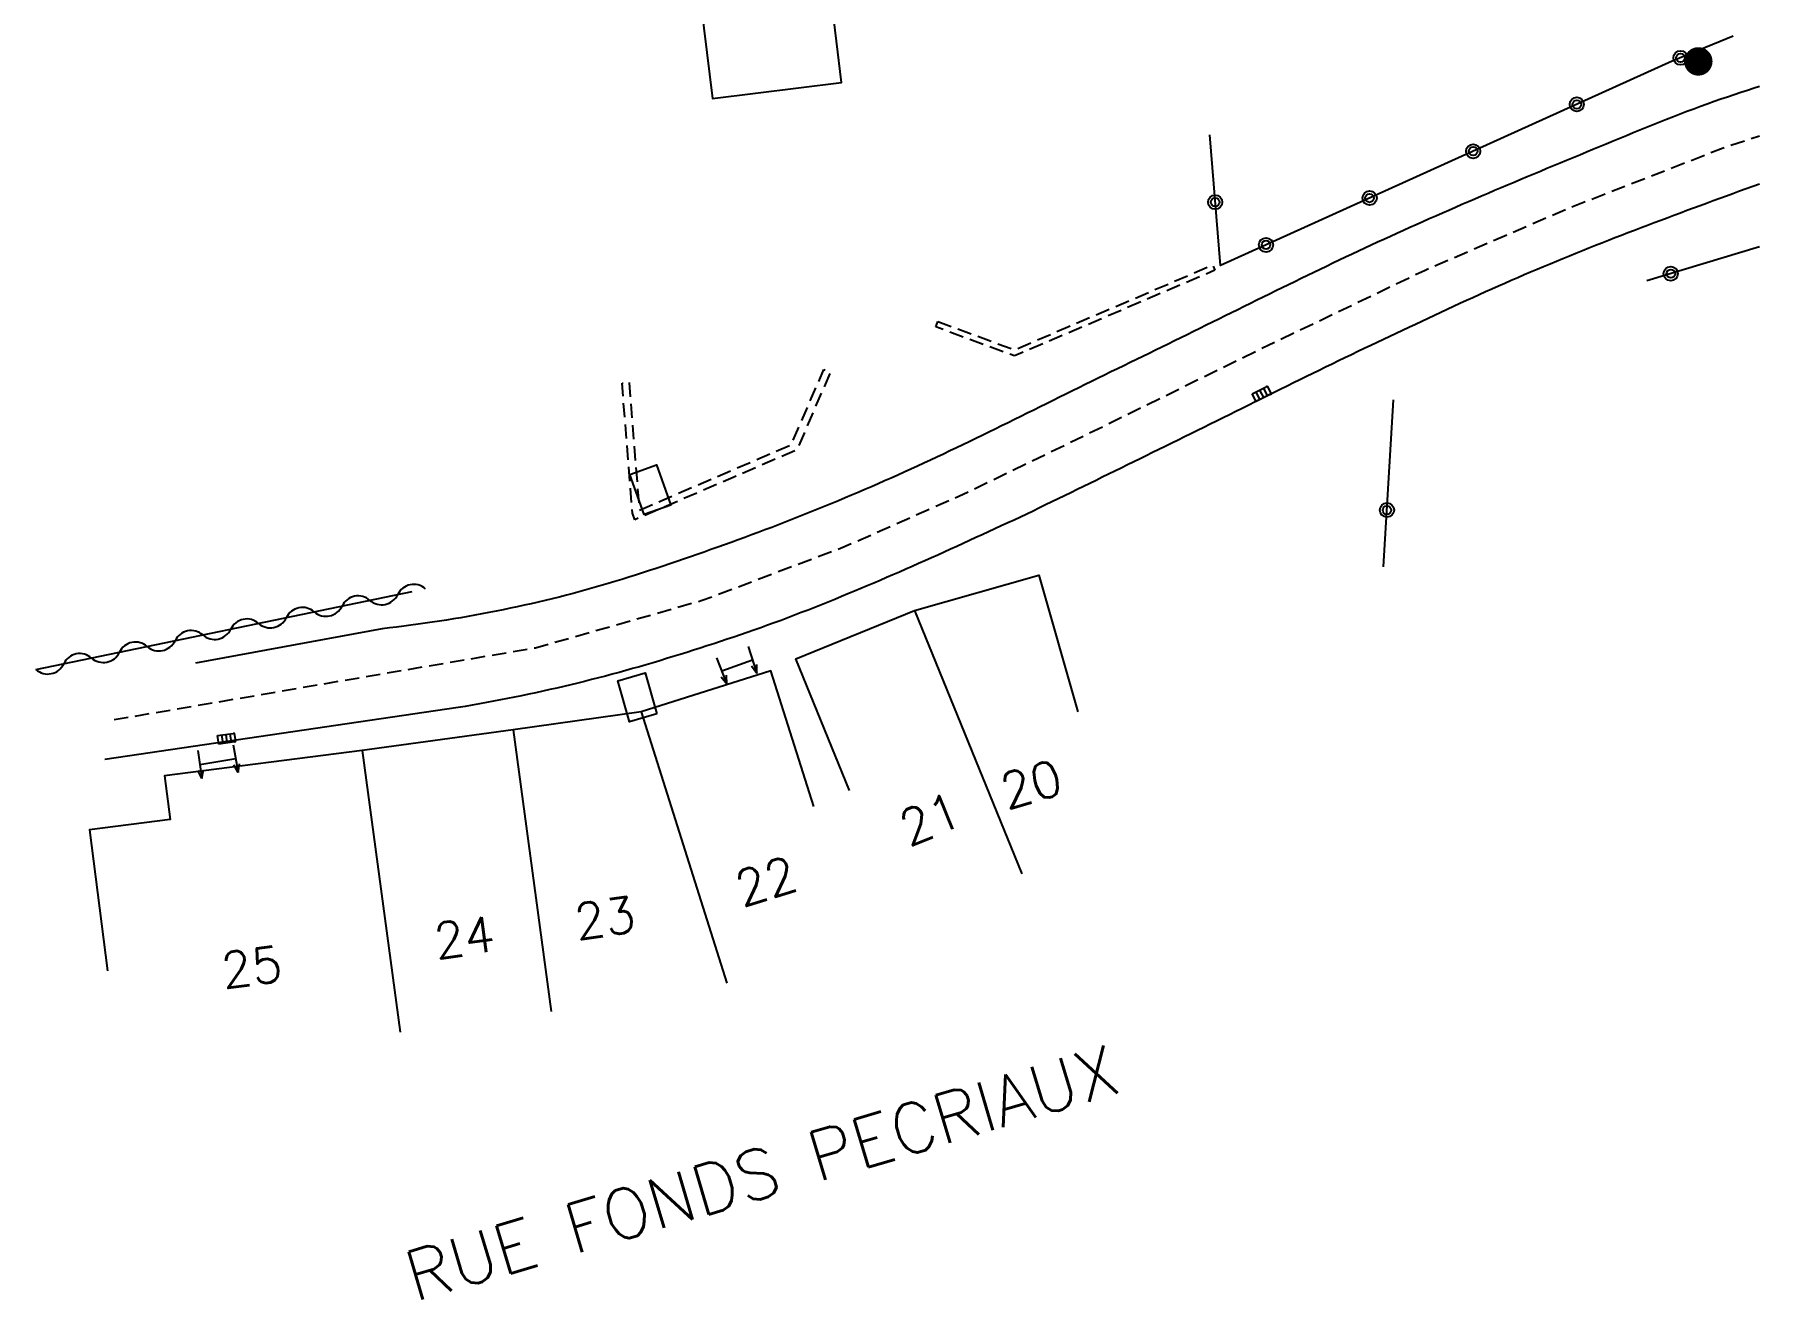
# Model space of a CAD drawing. Header units: millimetres. Extents: x 139000 to 140001, y 128999 to 130000.
# Drawn here: x 139939.3 to 140000, y 129463.8 to 129508.3 of the extents above; entities that cross this region are included whole.
import ezdxf
from ezdxf.enums import TextEntityAlignment as Align

# ---------------------------------------------------------------- set-up
doc = ezdxf.new("R2010")
doc.units = ezdxf.units.MM
doc.linetypes.add('DASHED', pattern=[0.75, 0.5, -0.25])
doc.layers.get('0').update_dxf_attribs({"linetype": 'CONTINUOUS'})
for name, color, linetype in [('W0001', 6, 'DASHED'), ('W0008', 7, 'CONTINUOUS'), ('W0100', 7, 'CONTINUOUS'), ('W0105', 7, 'CONTINUOUS'), ('W0112', 1, 'DASHED'), ('W0310', 3, 'CONTINUOUS'), ('W0322', 7, 'CONTINUOUS'), ('W0400', 7, 'CONTINUOUS'), ('W0989', 7, 'CONTINUOUS'), ('W0991', 7, 'CONTINUOUS'), ('W1102', 7, 'CONTINUOUS'), ('W1471', 7, 'CONTINUOUS'), ('W1473', 7, 'CONTINUOUS')]:
    doc.layers.add(name, color=color, linetype=linetype)
doc.styles.get("Standard").update_dxf_attribs({"font": 'romans.shx', "width": 0.85})

# ---------------------------------------------------------------- blocks, each defined once
blk = doc.blocks.new('T1471')
at = {"color": 0, "linetype": 'Continuous', "flags": 128}
blk.add_lwpolyline([(-0.75, -0.5), (-0.75, 0.5), (0.75, 0.5), (0.75, -0.5), (-0.75, -0.5)], dxfattribs=at)
blk = doc.blocks.new('T400')
for p, q in [((-0.15, 0.3), (0.15, 0.3)), ((-0.15, -0.25), (-0.15, 0.3)), ((-0.15, 0.15), (0.15, 0.15)), ((-0.15, 0), (0.15, 0)), ((0.15, 0.3), (0.15, -0.25)), ((-0.15, -0.15), (0.15, -0.15)), ((-0.15, -0.25), (-0.15, -0.3)), ((-0.15, -0.3), (0.15, -0.3)), ((0.15, -0.3), (0.15, -0.25))]:
    blk.add_line(p, q)
blk = doc.blocks.new('t105o')
for p, q in [((-0.5, 0), (0.5, 0)), ((0.5, 0), (0.2, 0.1)), ((0.5, 0), (0.2, -0.1))]:
    blk.add_line(p, q)
blk = doc.blocks.new('t322o')
at = {"color": 0, "linetype": 'Continuous'}
for radius in [0.25, 0.15]:
    blk.add_circle((0, 0), radius, dxfattribs=at)
blk = doc.blocks.new('t310o')
at = {"color": 0, "linetype": 'Continuous'}
for centre, start, end in [((-0.5, 0.375), 216.8699, 323.1304), ((0.5, -0.375), 36.8699, 143.1303)]:
    blk.add_arc(centre, 0.625, start, end, dxfattribs=at)
blk = doc.blocks.new('T1473')
at = {"color": 0, "linetype": 'Continuous', "const_width": 0.5, "flags": 128}
blk.add_lwpolyline([(-0.25, 0, 1), (0.25, 0, 1)], format="xyb", close=True, dxfattribs=at)

msp = doc.modelspace()

# ---------------------------------------------------------------- linework, layer by layer
at = {"layer": 'W0001', "flags": 128}
msp.add_lwpolyline([(139942.1, 129484.173), (139951.317, 129485.75), (139956.929, 129486.701), (139962.796, 129488.372), (139967.745, 129490.234), (139972.134, 129492.172), (139977.013, 129494.543), (139982.426, 129497.206), (139988.238, 129499.987), (139993.26, 129502.155), (139998.726, 129504.285), (140000, 129504.704)], dxfattribs=at)
at = {"layer": 'W0008', "flags": 128}
for points in [[(140000, 129506.444), (139999.807, 129506.382), (139999.573, 129506.305), (139999.339, 129506.228), (139999.105, 129506.149), (139998.871, 129506.07), (139998.637, 129505.99), (139998.404, 129505.909), (139998.164, 129505.824), (139997.924, 129505.738), (139997.685, 129505.649), (139997.446, 129505.56), (139997.208, 129505.469), (139996.97, 129505.377), (139996.733, 129505.284), (139996.496, 129505.19), (139996.26, 129505.095), (139996.024, 129504.999), (139995.788, 129504.903), (139995.552, 129504.806), (139995.316, 129504.709), (139995.081, 129504.612), (139994.845, 129504.514), (139994.61, 129504.417), (139994.375, 129504.319), (139994.139, 129504.222), (139993.908, 129504.127), (139993.676, 129504.031), (139993.445, 129503.936), (139993.214, 129503.84), (139992.983, 129503.745), (139992.752, 129503.649), (139992.521, 129503.553), (139992.29, 129503.457), (139992.059, 129503.36), (139991.828, 129503.264), (139991.598, 129503.167), (139991.367, 129503.07), (139991.137, 129502.973), (139990.906, 129502.875), (139990.676, 129502.778), (139990.446, 129502.68), (139990.216, 129502.581), (139989.986, 129502.483), (139989.756, 129502.384), (139989.527, 129502.285), (139989.297, 129502.185), (139989.068, 129502.085), (139988.839, 129501.985), (139988.61, 129501.885), (139988.381, 129501.784), (139988.152, 129501.682), (139987.924, 129501.58), (139987.695, 129501.478), (139987.467, 129501.375), (139987.239, 129501.272), (139987.012, 129501.169), (139986.786, 129501.065), (139986.56, 129500.962), (139986.335, 129500.857), (139986.11, 129500.753), (139985.885, 129500.648), (139985.661, 129500.542), (139985.437, 129500.436), (139985.212, 129500.33), (139984.988, 129500.223), (139984.764, 129500.116), (139984.541, 129500.009), (139984.317, 129499.901), (139984.094, 129499.793), (139983.87, 129499.685), (139983.647, 129499.576), (139983.424, 129499.467), (139983.201, 129499.359), (139982.978, 129499.249), (139982.756, 129499.14), (139982.533, 129499.031), (139982.31, 129498.921), (139982.088, 129498.811), (139981.865, 129498.702), (139981.643, 129498.592), (139981.42, 129498.482), (139981.198, 129498.372), (139980.975, 129498.262), (139980.753, 129498.152), (139980.53, 129498.042), (139980.308, 129497.932), (139980.086, 129497.822), (139979.863, 129497.712), (139979.64, 129497.603), (139979.418, 129497.493), (139979.195, 129497.384), (139978.972, 129497.274), (139978.75, 129497.165), (139978.527, 129497.056), (139978.304, 129496.947), (139978.081, 129496.839), (139977.857, 129496.73), (139977.634, 129496.622), (139977.407, 129496.512), (139977.179, 129496.402), (139976.952, 129496.291), (139976.726, 129496.18), (139976.499, 129496.069), (139976.272, 129495.957), (139976.046, 129495.845), (139975.819, 129495.734), (139975.593, 129495.622), (139975.366, 129495.509), (139975.14, 129495.397), (139974.914, 129495.285), (139974.687, 129495.173), (139974.461, 129495.061), (139974.235, 129494.949), (139974.008, 129494.837), (139973.782, 129494.725), (139973.555, 129494.613), (139973.328, 129494.502), (139973.101, 129494.391), (139972.875, 129494.28), (139972.647, 129494.169), (139972.42, 129494.059), (139972.193, 129493.949), (139971.965, 129493.839), (139971.737, 129493.73), (139971.509, 129493.622), (139971.281, 129493.513), (139971.052, 129493.406), (139970.824, 129493.299), (139970.594, 129493.193), (139970.365, 129493.087), (139970.135, 129492.982), (139969.905, 129492.877), (139969.675, 129492.774), (139969.444, 129492.671), (139969.213, 129492.569), (139968.981, 129492.467), (139968.749, 129492.366), (139968.517, 129492.266), (139968.285, 129492.167), (139968.052, 129492.068), (139967.819, 129491.97), (139967.586, 129491.872), (139967.352, 129491.775), (139967.119, 129491.679), (139966.885, 129491.584), (139966.65, 129491.489), (139966.416, 129491.395), (139966.181, 129491.301), (139965.946, 129491.208), (139965.711, 129491.117), (139965.475, 129491.025), (139965.239, 129490.935), (139965.003, 129490.845), (139964.766, 129490.756), (139964.529, 129490.668), (139964.292, 129490.58), (139964.054, 129490.494), (139963.816, 129490.408), (139963.578, 129490.323), (139963.339, 129490.238), (139963.099, 129490.153), (139962.859, 129490.069), (139962.62, 129489.985), (139962.38, 129489.901), (139962.139, 129489.818), (139961.899, 129489.736), (139961.659, 129489.654), (139961.418, 129489.573), (139961.177, 129489.493), (139960.935, 129489.413), (139960.694, 129489.335), (139960.452, 129489.257), (139960.21, 129489.181), (139959.967, 129489.105), (139959.724, 129489.031), (139959.481, 129488.958), (139959.238, 129488.886), (139958.993, 129488.816), (139958.749, 129488.747), (139958.504, 129488.679), (139958.258, 129488.613), (139958.013, 129488.548), (139957.766, 129488.486), (139957.519, 129488.425), (139957.272, 129488.365), (139957.026, 129488.307), (139956.779, 129488.251), (139956.531, 129488.195), (139956.284, 129488.141), (139956.036, 129488.089), (139955.788, 129488.037), (139955.54, 129487.988), (139955.291, 129487.939), (139955.043, 129487.892), (139954.794, 129487.846), (139954.545, 129487.801), (139954.295, 129487.758), (139954.045, 129487.716), (139953.796, 129487.676), (139953.545, 129487.637), (139953.295, 129487.599), (139953.045, 129487.563), (139952.794, 129487.527), (139952.543, 129487.494), (139952.291, 129487.461), (139952.04, 129487.43), (139951.788, 129487.401), (139951.536, 129487.372), (139944.969, 129486.159)], [(140000, 129503.01), (139999.995, 129503.008), (139999.763, 129502.924), (139999.531, 129502.84), (139999.299, 129502.756), (139999.067, 129502.671), (139998.835, 129502.586), (139998.603, 129502.501), (139998.371, 129502.416), (139998.14, 129502.33), (139997.908, 129502.245), (139997.676, 129502.159), (139997.445, 129502.074), (139997.215, 129501.988), (139996.984, 129501.902), (139996.753, 129501.816), (139996.523, 129501.729), (139996.292, 129501.642), (139996.062, 129501.555), (139995.832, 129501.468), (139995.602, 129501.38), (139995.372, 129501.291), (139995.142, 129501.202), (139994.913, 129501.113), (139994.683, 129501.024), (139994.454, 129500.934), (139994.225, 129500.843), (139993.996, 129500.752), (139993.768, 129500.661), (139993.539, 129500.569), (139993.311, 129500.476), (139993.083, 129500.383), (139992.855, 129500.29), (139992.628, 129500.196), (139992.4, 129500.101), (139992.173, 129500.006), (139991.946, 129499.91), (139991.719, 129499.813), (139991.491, 129499.715), (139991.264, 129499.616), (139991.038, 129499.517), (139990.811, 129499.417), (139990.585, 129499.317), (139990.36, 129499.216), (139990.134, 129499.114), (139989.909, 129499.012), (139989.684, 129498.91), (139989.459, 129498.807), (139989.234, 129498.703), (139989.009, 129498.599), (139988.785, 129498.495), (139988.561, 129498.391), (139988.337, 129498.286), (139988.113, 129498.181), (139987.889, 129498.076), (139987.665, 129497.97), (139987.441, 129497.865), (139987.218, 129497.759), (139986.994, 129497.653), (139986.77, 129497.547), (139986.547, 129497.441), (139986.319, 129497.333), (139986.092, 129497.225), (139985.865, 129497.116), (139985.638, 129497.007), (139985.412, 129496.898), (139985.185, 129496.788), (139984.959, 129496.679), (139984.732, 129496.568), (139984.506, 129496.458), (139984.28, 129496.347), (139984.054, 129496.237), (139983.829, 129496.126), (139983.603, 129496.014), (139983.377, 129495.903), (139983.151, 129495.792), (139982.926, 129495.68), (139982.7, 129495.568), (139982.475, 129495.457), (139982.249, 129495.345), (139982.024, 129495.233), (139981.798, 129495.121), (139981.573, 129495.009), (139981.348, 129494.897), (139981.122, 129494.786), (139980.897, 129494.674), (139980.671, 129494.562), (139980.446, 129494.451), (139980.22, 129494.339), (139979.994, 129494.228), (139979.768, 129494.117), (139979.543, 129494.006), (139979.317, 129493.895), (139979.091, 129493.784), (139978.865, 129493.674), (139978.643, 129493.566), (139978.422, 129493.457), (139978.2, 129493.349), (139977.979, 129493.24), (139977.758, 129493.132), (139977.537, 129493.023), (139977.316, 129492.914), (139977.094, 129492.805), (139976.873, 129492.696), (139976.652, 129492.588), (139976.431, 129492.479), (139976.21, 129492.37), (139975.988, 129492.262), (139975.767, 129492.154), (139975.545, 129492.046), (139975.324, 129491.938), (139975.102, 129491.831), (139974.88, 129491.724), (139974.658, 129491.617), (139974.435, 129491.511), (139974.213, 129491.405), (139973.99, 129491.299), (139973.767, 129491.194), (139973.544, 129491.09), (139973.32, 129490.986), (139973.097, 129490.883), (139972.873, 129490.78), (139972.65, 129490.677), (139972.426, 129490.574), (139972.203, 129490.472), (139971.979, 129490.369), (139971.755, 129490.267), (139971.531, 129490.166), (139971.307, 129490.064), (139971.082, 129489.963), (139970.858, 129489.863), (139970.633, 129489.762), (139970.409, 129489.662), (139970.184, 129489.563), (139969.958, 129489.464), (139969.733, 129489.365), (139969.507, 129489.267), (139969.282, 129489.169), (139969.056, 129489.072), (139968.829, 129488.975), (139968.603, 129488.879), (139968.376, 129488.784), (139968.149, 129488.689), (139967.922, 129488.594), (139967.695, 129488.5), (139967.46, 129488.404), (139967.225, 129488.309), (139966.989, 129488.215), (139966.754, 129488.121), (139966.518, 129488.028), (139966.282, 129487.936), (139966.045, 129487.845), (139965.808, 129487.755), (139965.57, 129487.666), (139965.332, 129487.578), (139965.094, 129487.491), (139964.855, 129487.406), (139964.616, 129487.322), (139964.376, 129487.239), (139964.141, 129487.159), (139963.905, 129487.079), (139963.67, 129487), (139963.434, 129486.921), (139963.198, 129486.843), (139962.962, 129486.766), (139962.725, 129486.69), (139962.489, 129486.614), (139962.252, 129486.539), (139962.014, 129486.464), (139961.777, 129486.391), (139961.539, 129486.318), (139961.302, 129486.246), (139961.063, 129486.175), (139960.825, 129486.105), (139960.586, 129486.036), (139960.347, 129485.968), (139960.108, 129485.901), (139959.868, 129485.835), (139959.628, 129485.77), (139959.388, 129485.706), (139959.147, 129485.644), (139958.902, 129485.581), (139958.657, 129485.519), (139958.412, 129485.459), (139958.166, 129485.4), (139957.92, 129485.341), (139957.674, 129485.284), (139957.428, 129485.228), (139957.181, 129485.173), (139956.935, 129485.119), (139956.688, 129485.066), (139956.44, 129485.015), (139956.193, 129484.964), (139955.945, 129484.914), (139955.697, 129484.866), (139955.449, 129484.818), (139955.201, 129484.772), (139954.952, 129484.727), (139954.704, 129484.682), (139954.455, 129484.639), (139954.205, 129484.597), (139941.769, 129482.775)]]:
    msp.add_lwpolyline(points, dxfattribs=at)
at = {"layer": 'W0100', "flags": 128}
for points in [[(139962.543, 129510.983), (139963.155, 129506.021), (139967.699, 129506.581), (139967.339, 129509.502), (139974.301, 129510.36), (139973.689, 129515.322)], [(139967.974, 129481.682), (139966.088, 129486.312), (139970.27, 129488.015), (139974.642, 129489.257), (139976.008, 129484.447)], [(139963.481, 129485.886), (139964.561, 129486.272)], [(139966.717, 129481.118), (139965.213, 129485.887), (139960.649, 129484.447), (139956.138, 129483.813), (139950.828, 129483.093), (139943.869, 129482.203), (139944.066, 129480.663), (139941.229, 129480.3), (139941.864, 129475.341)], [(139945.121, 129482.594), (139946.377, 129482.801)]]:
    msp.add_lwpolyline(points, dxfattribs=at)
at = {"layer": 'W0112', "flags": 128}
for points in [[(139971.088, 129498.177), (139973.78, 129497.181), (139980.757, 129500.164), (139980.836, 129499.979), (139973.785, 129496.964), (139971.018, 129497.987)], [(139960.219, 129496.029), (139960.582, 129491.542), (139965.93, 129493.845), (139967.073, 129496.486), (139967.301, 129496.387), (139966.119, 129493.655), (139960.429, 129491.206), (139960.341, 129491.43), (139959.972, 129496.009)]]:
    msp.add_lwpolyline(points, close=True, dxfattribs=at)
at = {"layer": 'W0310', "flags": 128}
msp.add_lwpolyline([(139939.348, 129485.934), (139952.591, 129488.678)], dxfattribs=at)
at = {"layer": 'W0322', "flags": 128}
for points in [[(139999.07, 129508.206), (139996.925, 129507.327), (139981.027, 129500.144), (139980.652, 129504.744)], [(140000, 129500.807), (139996.035, 129499.603)], [(139986.774, 129489.546), (139987.116, 129495.418)]]:
    msp.add_lwpolyline(points, dxfattribs=at)
at = {"layer": 'W1102', "flags": 128}
for points in [[(139970.27, 129488.015), (139974.042, 129478.754)], [(139960.649, 129484.447), (139963.657, 129474.91)], [(139956.138, 129483.813), (139957.481, 129473.904)], [(139950.828, 129483.093), (139952.171, 129473.184)]]:
    msp.add_lwpolyline(points, dxfattribs=at)

# ---------------------------------------------------------------- block references
at = {"layer": 'W0105'}
for p, rotation in [((139964.561, 129486.272), 288.1091350447498), ((139963.481, 129485.886), 291.1263737333478), ((139945.121, 129482.594), 278.1002313689888), ((139946.377, 129482.801), 280.6346225014248)]:
    msp.add_blockref('t105o', p, dxfattribs=dict(at, rotation=rotation))
at = {"layer": 'W0310', "rotation": 11.70647968075757}
for p in [(139952.078, 129488.571), (139950.12, 129488.166), (139946.203, 129487.354), (139948.161, 129487.76), (139944.244, 129486.948), (139940.328, 129486.137), (139942.286, 129486.542)]:
    msp.add_blockref('t310o', p, dxfattribs=at)
at = {"layer": 'W0322'}
for p, rotation in [((139997.219, 129507.448), 202.2752873663848), ((139993.57, 129505.811), 204.3148125844532), ((139989.925, 129504.164), 204.3148125844532), ((139980.845, 129502.373), 94.66116432958346), ((139986.279, 129502.517), 204.3148125844532), ((139982.634, 129500.87), 204.3148125844532), ((139996.877, 129499.858), 196.8910620317658), ((139986.89, 129491.543), 86.66354778444473)]:
    msp.add_blockref('t322o', p, dxfattribs=dict(at, rotation=rotation))
at = {"layer": 'W0400'}
for p, rotation in [((139982.488, 129495.632), 116.3602508600049), ((139946.061, 129483.507), 98.334001610548)]:
    msp.add_blockref('T400', p, dxfattribs=dict(at, rotation=rotation))
at = {"layer": 'W1471'}
for p, rotation in [((139960.972, 129492.259), 289.71479955551), ((139960.507, 129484.956), 105.9498745174457)]:
    msp.add_blockref('T1471', p, dxfattribs=dict(at, rotation=rotation))
at = {"layer": 'W1473', "rotation": 16.23310907851999}
msp.add_blockref('T1473', (139997.847, 129507.323), dxfattribs=at)

# ---------------------------------------------------------------- texts
at = {"layer": 'W0989'}
msp.add_text('RUE FONDS PECRIAUX', height=1.75, rotation=16.5297, dxfattribs=at).set_placement((139964.905, 129468.236), align=Align.MIDDLE)
at = {"layer": 'W0991'}
for s, rotation, p in [('20', 15.85677, (139974.369, 129481.903)), ('21', 22.15551, (139970.819, 129480.681)), ('22', 17.50407, (139965.036, 129478.491)), ('23', 8.00596, (139959.368, 129477.198)), ('24', 7.71723, (139954.423, 129476.517)), ('25', 7.29084, (139946.938, 129475.474))]:
    msp.add_text(s, height=1.25, rotation=rotation, dxfattribs=at).set_placement(p, align=Align.MIDDLE)

doc.saveas('drawing.dxf')
